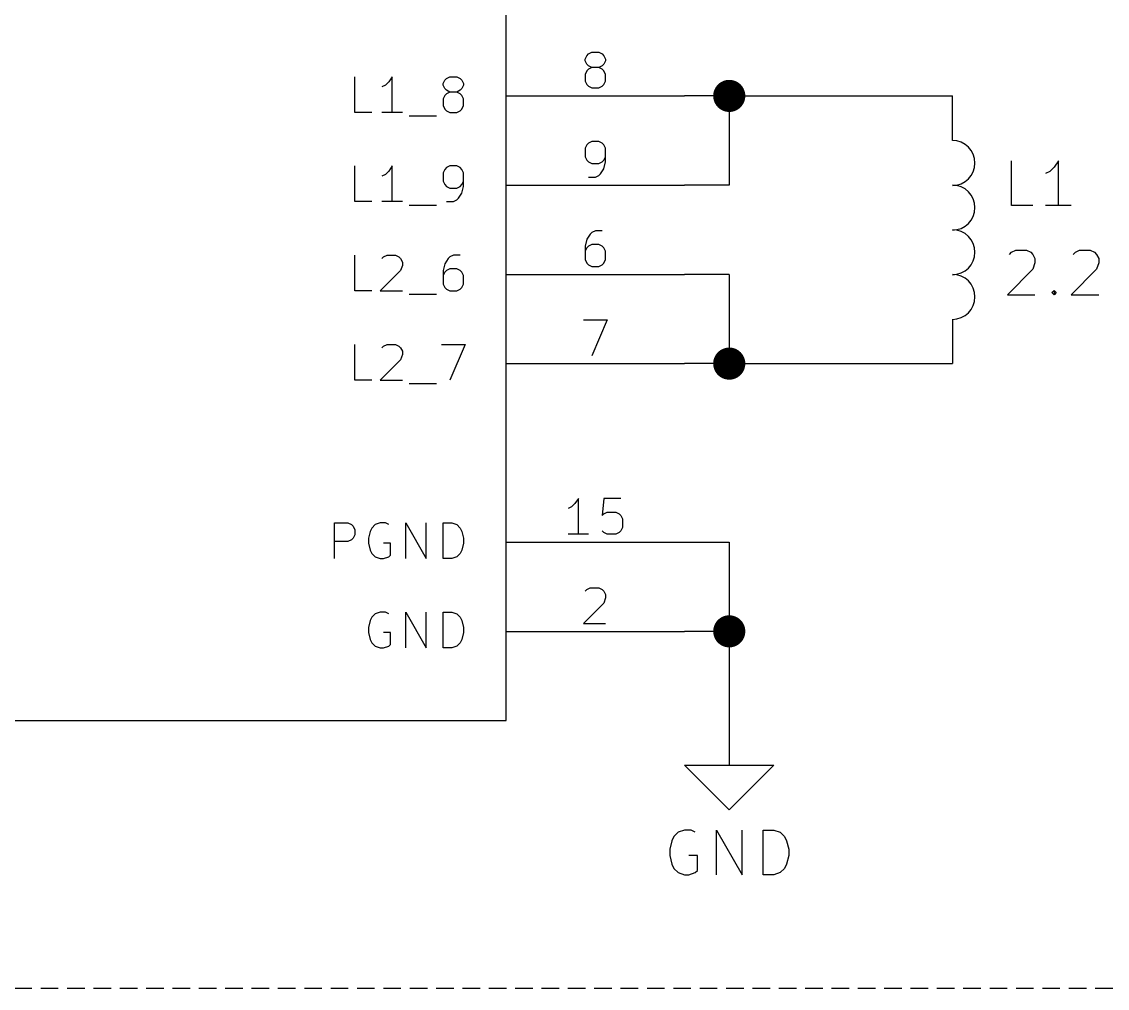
# Model space of a CAD drawing. Header units: millimetres. Extents: x 10 to 287, y -200 to -10.
# Drawn here: x 114.49 to 145.38, y -125.73 to -98.22 of the extents above; entities that cross this region are included whole.
import ezdxf

# ---------------------------------------------------------------- set-up
doc = ezdxf.new("R2010")
doc.units = ezdxf.units.MM
doc.linetypes.add('DASHED', pattern=[0.75, 0.5, -0.25])
for name, color, linetype in [('CYAN', 134, 'CONTINUOUS'), ('GREEN', 94, 'CONTINUOUS'), ('LIGHTBLUE', 172, 'CONTINUOUS'), ('RED', 14, 'CONTINUOUS'), ('WHITE', 250, 'CONTINUOUS')]:
    doc.layers.add(name, color=color, linetype=linetype)

msp = doc.modelspace()

# ---------------------------------------------------------------- linework, layer by layer
at = {"layer": 'CYAN', "linetype": 'CONTINUOUS'}
for p, q in [((123.9641, -100.8), (123.9641, -99.784)), ((123.9641, -100.8), (123.9641, -99.784)), ((124.8349, -100.0259), (124.7382, -100.0743)), ((124.8349, -100.0259), (124.7382, -100.0743)), ((124.9317, -99.9292), (124.8349, -100.0259)), ((124.9317, -99.9292), (124.8349, -100.0259)), ((125.0285, -99.784), (124.9317, -99.9292)), ((125.0285, -99.784), (124.9317, -99.9292)), ((125.0285, -100.8), (125.0285, -99.784)), ((125.0285, -100.8), (125.0285, -99.784)), ((126.4799, -99.9776), (126.5283, -99.8808)), ((126.4799, -99.9776), (126.5283, -99.8808)), ((126.4799, -100.0259), (126.4799, -99.9776)), ((126.4799, -100.0259), (126.4799, -99.9776)), ((126.5283, -100.1227), (126.4799, -100.0259)), ((126.5283, -100.1227), (126.4799, -100.0259)), ((126.5283, -99.8808), (126.5766, -99.8324)), ((126.5283, -99.8808), (126.5766, -99.8324)), ((126.5766, -99.8324), (126.6734, -99.784)), ((126.5766, -99.8324), (126.6734, -99.784)), ((126.6734, -99.784), (126.8669, -99.784)), ((126.6734, -99.784), (126.8669, -99.784)), ((126.8669, -99.784), (126.9637, -99.8324)), ((126.8669, -99.784), (126.9637, -99.8324)), ((126.9637, -99.8324), (127.0121, -99.8808)), ((126.9637, -99.8324), (127.0121, -99.8808)), ((127.0121, -99.8808), (127.0604, -99.9776)), ((127.0121, -99.8808), (127.0604, -99.9776)), ((127.0604, -100.0259), (127.0121, -100.1227)), ((127.0604, -100.0259), (127.0121, -100.1227)), ((127.0604, -99.9776), (127.0604, -100.0259)), ((127.0604, -99.9776), (127.0604, -100.0259)), ((126.5283, -100.3162), (126.4799, -100.413)), ((126.5283, -100.3162), (126.4799, -100.413)), ((126.5766, -100.1711), (126.5283, -100.1227)), ((126.5766, -100.1711), (126.5283, -100.1227)), ((126.5766, -100.2678), (126.5283, -100.3162)), ((126.5766, -100.2678), (126.5283, -100.3162)), ((126.6734, -100.2195), (126.5766, -100.1711)), ((126.6734, -100.2195), (126.5766, -100.1711)), ((126.6734, -100.2195), (126.5766, -100.2678)), ((126.6734, -100.2195), (126.5766, -100.2678)), ((126.8669, -100.2195), (126.6734, -100.2195)), ((126.8669, -100.2195), (126.6734, -100.2195)), ((126.9637, -100.1711), (126.8669, -100.2195)), ((126.9637, -100.1711), (126.8669, -100.2195)), ((126.9637, -100.2678), (126.8669, -100.2195)), ((126.9637, -100.2678), (126.8669, -100.2195)), ((127.0121, -100.1227), (126.9637, -100.1711)), ((127.0121, -100.1227), (126.9637, -100.1711)), ((127.0121, -100.3162), (126.9637, -100.2678)), ((127.0121, -100.3162), (126.9637, -100.2678)), ((127.0604, -100.413), (127.0121, -100.3162)), ((127.0604, -100.413), (127.0121, -100.3162)), ((126.4799, -100.413), (126.4799, -100.6065)), ((126.4799, -100.413), (126.4799, -100.6065)), ((126.4799, -100.6065), (126.5283, -100.7033)), ((126.4799, -100.6065), (126.5283, -100.7033)), ((127.0121, -100.7033), (127.0604, -100.6065)), ((127.0121, -100.7033), (127.0604, -100.6065)), ((127.0604, -100.6065), (127.0604, -100.413)), ((127.0604, -100.6065), (127.0604, -100.413)), ((124.4479, -100.8), (123.9641, -100.8)), ((124.4479, -100.8), (123.9641, -100.8)), ((125.3187, -100.8), (124.7382, -100.8)), ((125.3187, -100.8), (124.7382, -100.8)), ((125.5123, -100.8968), (126.2863, -100.8968)), ((125.5123, -100.8968), (126.2863, -100.8968)), ((126.5283, -100.7033), (126.5766, -100.7517)), ((126.5283, -100.7033), (126.5766, -100.7517)), ((126.5766, -100.7517), (126.6734, -100.8)), ((126.5766, -100.7517), (126.6734, -100.8)), ((126.6734, -100.8), (126.8669, -100.8)), ((126.6734, -100.8), (126.8669, -100.8)), ((126.8669, -100.8), (126.9637, -100.7517)), ((126.8669, -100.8), (126.9637, -100.7517)), ((126.9637, -100.7517), (127.0121, -100.7033)), ((126.9637, -100.7517), (127.0121, -100.7033)), ((142.6535, -103.4492), (142.6535, -102.1792)), ((143.984, -102.1792), (143.8631, -102.3607)), ((143.984, -103.4492), (143.984, -102.1792)), ((123.9641, -103.34), (123.9641, -102.324)), ((123.9641, -103.34), (123.9641, -102.324)), ((124.9317, -102.4692), (124.8349, -102.5659)), ((124.9317, -102.4692), (124.8349, -102.5659)), ((125.0285, -102.324), (124.9317, -102.4692)), ((125.0285, -102.324), (124.9317, -102.4692)), ((125.0285, -103.34), (125.0285, -102.324)), ((125.0285, -103.34), (125.0285, -102.324)), ((126.5283, -102.4208), (126.4799, -102.5176)), ((126.5283, -102.4208), (126.4799, -102.5176)), ((126.4799, -102.5176), (126.4799, -102.7595)), ((126.4799, -102.5176), (126.4799, -102.7595)), ((126.5766, -102.3724), (126.5283, -102.4208)), ((126.5766, -102.3724), (126.5283, -102.4208)), ((126.6734, -102.324), (126.5766, -102.3724)), ((126.6734, -102.324), (126.5766, -102.3724)), ((126.8669, -102.324), (126.6734, -102.324)), ((126.8669, -102.324), (126.6734, -102.324)), ((126.9637, -102.3724), (126.8669, -102.324)), ((126.9637, -102.3724), (126.8669, -102.324)), ((127.0121, -102.4208), (126.9637, -102.3724)), ((127.0121, -102.4208), (126.9637, -102.3724)), ((127.0604, -102.5176), (127.0121, -102.4208)), ((127.0604, -102.5176), (127.0121, -102.4208)), ((127.0604, -102.9046), (127.0604, -102.5176)), ((127.0604, -102.9046), (127.0604, -102.5176)), ((143.7421, -102.4816), (143.6212, -102.5421)), ((143.8631, -102.3607), (143.7421, -102.4816)), ((124.8349, -102.5659), (124.7382, -102.6143)), ((124.8349, -102.5659), (124.7382, -102.6143)), ((126.4799, -102.7595), (126.5283, -102.8562)), ((126.4799, -102.7595), (126.5283, -102.8562)), ((126.5283, -102.8562), (126.5766, -102.9046)), ((126.5283, -102.8562), (126.5766, -102.9046)), ((126.9637, -102.9046), (127.0121, -102.8562)), ((126.9637, -102.9046), (127.0121, -102.8562)), ((127.0121, -102.8562), (127.0604, -102.7595)), ((127.0121, -102.8562), (127.0604, -102.7595)), ((126.5766, -102.9046), (126.6734, -102.953)), ((126.5766, -102.9046), (126.6734, -102.953)), ((126.6734, -102.953), (126.8669, -102.953)), ((126.6734, -102.953), (126.8669, -102.953)), ((126.8669, -102.953), (126.9637, -102.9046)), ((126.8669, -102.953), (126.9637, -102.9046)), ((126.9153, -103.2433), (127.0121, -103.0981)), ((126.9153, -103.2433), (127.0121, -103.0981)), ((127.0121, -103.0981), (127.0604, -102.9046)), ((127.0121, -103.0981), (127.0604, -102.9046)), ((124.4479, -103.34), (123.9641, -103.34)), ((124.4479, -103.34), (123.9641, -103.34)), ((125.3187, -103.34), (124.7382, -103.34)), ((125.3187, -103.34), (124.7382, -103.34)), ((125.5123, -103.4368), (126.2863, -103.4368)), ((125.5123, -103.4368), (126.2863, -103.4368)), ((126.5766, -103.34), (126.7702, -103.34)), ((126.5766, -103.34), (126.7702, -103.34)), ((126.7702, -103.34), (126.8669, -103.2917)), ((126.7702, -103.34), (126.8669, -103.2917)), ((126.8669, -103.2917), (126.9153, -103.2433)), ((126.8669, -103.2917), (126.9153, -103.2433)), ((143.2583, -103.4492), (142.6535, -103.4492)), ((144.3469, -103.4492), (143.6212, -103.4492)), ((123.9641, -105.88), (123.9641, -104.864)), ((123.9641, -105.88), (123.9641, -104.864)), ((124.7382, -104.9608), (124.7866, -104.9124)), ((124.7382, -104.9608), (124.7866, -104.9124)), ((124.7866, -104.9124), (124.8833, -104.864)), ((124.7866, -104.9124), (124.8833, -104.864)), ((124.8833, -104.864), (125.1252, -104.864)), ((124.8833, -104.864), (125.1252, -104.864)), ((125.1252, -104.864), (125.222, -104.9124)), ((125.1252, -104.864), (125.222, -104.9124)), ((125.222, -104.9124), (125.2704, -104.9608)), ((125.222, -104.9124), (125.2704, -104.9608)), ((125.2704, -104.9608), (125.3187, -105.0576)), ((125.2704, -104.9608), (125.3187, -105.0576)), ((126.625, -104.9608), (126.5283, -105.1059)), ((126.625, -104.9608), (126.5283, -105.1059)), ((126.6734, -104.9124), (126.625, -104.9608)), ((126.6734, -104.9124), (126.625, -104.9608)), ((126.7702, -104.864), (126.6734, -104.9124)), ((126.7702, -104.864), (126.6734, -104.9124)), ((126.9637, -104.864), (126.7702, -104.864)), ((126.9637, -104.864), (126.7702, -104.864)), ((142.5931, -104.8402), (142.6535, -104.7797)), ((142.6535, -104.7797), (142.7745, -104.7192)), ((142.7745, -104.7192), (143.0769, -104.7192)), ((143.0769, -104.7192), (143.1978, -104.7797)), ((143.1978, -104.7797), (143.2583, -104.8402)), ((143.2583, -104.8402), (143.3188, -104.9611)), ((143.3188, -104.9611), (143.3188, -105.0821)), ((144.4074, -104.8402), (144.4678, -104.7797)), ((144.4678, -104.7797), (144.5888, -104.7192)), ((144.5888, -104.7192), (144.8912, -104.7192)), ((144.8912, -104.7192), (145.0121, -104.7797)), ((145.0121, -104.7797), (145.0726, -104.8402)), ((145.0726, -104.8402), (145.1331, -104.9611)), ((145.1331, -104.9611), (145.1331, -105.0821)), ((125.2704, -105.2995), (124.6898, -105.88)), ((125.2704, -105.2995), (124.6898, -105.88)), ((125.3187, -105.1543), (125.2704, -105.2995)), ((125.3187, -105.1543), (125.2704, -105.2995)), ((125.3187, -105.0576), (125.3187, -105.1543)), ((125.3187, -105.0576), (125.3187, -105.1543)), ((126.5283, -105.1059), (126.4799, -105.2995)), ((126.5283, -105.1059), (126.4799, -105.2995)), ((126.4799, -105.2995), (126.4799, -105.6865)), ((126.4799, -105.2995), (126.4799, -105.6865)), ((126.5766, -105.2995), (126.5283, -105.3478)), ((126.5766, -105.2995), (126.5283, -105.3478)), ((126.6734, -105.2511), (126.5766, -105.2995)), ((126.6734, -105.2511), (126.5766, -105.2995)), ((126.8669, -105.2511), (126.6734, -105.2511)), ((126.8669, -105.2511), (126.6734, -105.2511)), ((126.9637, -105.2995), (126.8669, -105.2511)), ((126.9637, -105.2995), (126.8669, -105.2511)), ((127.0121, -105.3478), (126.9637, -105.2995)), ((127.0121, -105.3478), (126.9637, -105.2995)), ((143.2583, -105.2635), (142.5326, -105.9892)), ((143.3188, -105.0821), (143.2583, -105.2635)), ((145.0726, -105.2635), (144.3469, -105.9892)), ((145.1331, -105.0821), (145.0726, -105.2635)), ((126.5283, -105.3478), (126.4799, -105.4446)), ((126.5283, -105.3478), (126.4799, -105.4446)), ((127.0604, -105.4446), (127.0121, -105.3478)), ((127.0604, -105.4446), (127.0121, -105.3478)), ((127.0604, -105.6865), (127.0604, -105.4446)), ((127.0604, -105.6865), (127.0604, -105.4446)), ((124.4479, -105.88), (123.9641, -105.88)), ((124.4479, -105.88), (123.9641, -105.88)), ((124.6898, -105.88), (125.3187, -105.88)), ((124.6898, -105.88), (125.3187, -105.88)), ((126.4799, -105.6865), (126.5283, -105.7833)), ((126.4799, -105.6865), (126.5283, -105.7833)), ((126.5283, -105.7833), (126.5766, -105.8317)), ((126.5283, -105.7833), (126.5766, -105.8317)), ((126.5766, -105.8317), (126.6734, -105.88)), ((126.5766, -105.8317), (126.6734, -105.88)), ((126.6734, -105.88), (126.8669, -105.88)), ((126.6734, -105.88), (126.8669, -105.88)), ((126.8669, -105.88), (126.9637, -105.8317)), ((126.8669, -105.88), (126.9637, -105.8317)), ((126.9637, -105.8317), (127.0121, -105.7833)), ((126.9637, -105.8317), (127.0121, -105.7833)), ((127.0121, -105.7833), (127.0604, -105.6865)), ((127.0121, -105.7833), (127.0604, -105.6865)), ((143.8026, -105.9288), (143.863, -105.8683)), ((143.863, -105.9892), (143.8026, -105.9288)), ((143.863, -105.8683), (143.9235, -105.9288)), ((143.863, -105.8683), (143.863, -105.9892)), ((143.9235, -105.9288), (143.863, -105.9892)), ((125.5123, -105.9768), (126.2863, -105.9768)), ((125.5123, -105.9768), (126.2863, -105.9768)), ((142.5326, -105.9892), (143.3188, -105.9892)), ((144.3469, -105.9892), (145.1331, -105.9892)), ((123.9641, -108.42), (123.9641, -107.404)), ((123.9641, -108.42), (123.9641, -107.404)), ((124.7382, -107.5008), (124.7866, -107.4524)), ((124.7382, -107.5008), (124.7866, -107.4524)), ((124.7866, -107.4524), (124.8833, -107.404)), ((124.7866, -107.4524), (124.8833, -107.404)), ((124.8833, -107.404), (125.1252, -107.404)), ((124.8833, -107.404), (125.1252, -107.404)), ((125.1252, -107.404), (125.222, -107.4524)), ((125.1252, -107.404), (125.222, -107.4524)), ((125.222, -107.4524), (125.2704, -107.5008)), ((125.222, -107.4524), (125.2704, -107.5008)), ((126.4315, -107.404), (127.1088, -107.404)), ((126.4315, -107.404), (127.1088, -107.404)), ((127.1088, -107.404), (126.6734, -108.42)), ((127.1088, -107.404), (126.6734, -108.42)), ((125.2704, -107.5008), (125.3187, -107.5976)), ((125.2704, -107.5008), (125.3187, -107.5976)), ((125.3187, -107.6943), (125.2704, -107.8395)), ((125.3187, -107.6943), (125.2704, -107.8395)), ((125.3187, -107.5976), (125.3187, -107.6943)), ((125.3187, -107.5976), (125.3187, -107.6943)), ((125.2704, -107.8395), (124.6898, -108.42)), ((125.2704, -107.8395), (124.6898, -108.42)), ((124.4479, -108.42), (123.9641, -108.42)), ((124.4479, -108.42), (123.9641, -108.42)), ((124.6898, -108.42), (125.3187, -108.42)), ((124.6898, -108.42), (125.3187, -108.42)), ((125.5123, -108.5168), (126.2863, -108.5168)), ((125.5123, -108.5168), (126.2863, -108.5168)), ((123.3835, -113.5), (123.3835, -112.484)), ((123.3835, -112.484), (123.7705, -112.484)), ((123.3835, -113.5), (123.3835, -112.484)), ((123.3835, -112.484), (123.7705, -112.484)), ((123.7705, -112.484), (123.8673, -112.5324)), ((123.7705, -112.484), (123.8673, -112.5324)), ((123.8673, -112.5324), (123.9156, -112.5808)), ((123.8673, -112.5324), (123.9156, -112.5808)), ((123.9156, -112.5808), (123.964, -112.6776)), ((123.9156, -112.5808), (123.964, -112.6776)), ((123.964, -112.6776), (123.964, -112.8227)), ((123.964, -112.6776), (123.964, -112.8227)), ((124.3995, -112.7259), (124.3511, -112.9195)), ((124.3995, -112.7259), (124.3511, -112.9195)), ((124.4478, -112.6292), (124.3995, -112.7259)), ((124.4478, -112.6292), (124.3995, -112.7259)), ((124.5446, -112.5324), (124.4478, -112.6292)), ((124.5446, -112.5324), (124.4478, -112.6292)), ((124.6897, -112.484), (124.5446, -112.5324)), ((124.6897, -112.484), (124.5446, -112.5324)), ((124.8349, -112.484), (124.6897, -112.484)), ((124.8349, -112.484), (124.6897, -112.484)), ((124.9316, -112.5324), (124.8349, -112.484)), ((124.9316, -112.5324), (124.8349, -112.484)), ((125.4155, -113.5), (125.4155, -112.484)), ((125.4155, -112.484), (125.996, -113.5)), ((125.4155, -113.5), (125.4155, -112.484)), ((125.4155, -112.484), (125.996, -113.5)), ((125.996, -113.5), (125.996, -112.484)), ((125.996, -113.5), (125.996, -112.484)), ((126.4799, -113.5), (126.4799, -112.484)), ((126.4799, -112.484), (126.7218, -112.484)), ((126.4799, -113.5), (126.4799, -112.484)), ((126.4799, -112.484), (126.7218, -112.484)), ((126.7218, -112.484), (126.8669, -112.5324)), ((126.7218, -112.484), (126.8669, -112.5324)), ((126.8669, -112.5324), (126.9637, -112.6292)), ((126.8669, -112.5324), (126.9637, -112.6292)), ((126.9637, -112.6292), (127.012, -112.7259)), ((126.9637, -112.6292), (127.012, -112.7259)), ((127.012, -112.7259), (127.0604, -112.9195)), ((127.012, -112.7259), (127.0604, -112.9195)), ((123.7705, -113.0162), (123.3835, -113.0162)), ((123.7705, -113.0162), (123.3835, -113.0162)), ((123.8673, -112.9678), (123.7705, -113.0162)), ((123.8673, -112.9678), (123.7705, -113.0162)), ((123.9156, -112.9195), (123.8673, -112.9678)), ((123.9156, -112.9195), (123.8673, -112.9678)), ((123.964, -112.8227), (123.9156, -112.9195)), ((123.964, -112.8227), (123.9156, -112.9195)), ((124.3511, -112.9195), (124.3511, -113.0646)), ((124.3511, -112.9195), (124.3511, -113.0646)), ((127.0604, -112.9195), (127.0604, -113.0646)), ((127.0604, -112.9195), (127.0604, -113.0646)), ((124.3511, -113.0646), (124.3995, -113.2581)), ((124.3511, -113.0646), (124.3995, -113.2581)), ((124.3995, -113.2581), (124.4478, -113.3549)), ((124.3995, -113.2581), (124.4478, -113.3549)), ((124.4478, -113.3549), (124.5446, -113.4517)), ((124.4478, -113.3549), (124.5446, -113.4517)), ((124.98, -113.0646), (124.7865, -113.0646)), ((124.98, -113.0646), (124.7865, -113.0646)), ((124.98, -113.4033), (124.98, -113.0646)), ((124.98, -113.4033), (124.98, -113.0646)), ((126.9637, -113.3549), (126.8669, -113.4517)), ((126.9637, -113.3549), (126.8669, -113.4517)), ((127.012, -113.2581), (126.9637, -113.3549)), ((127.012, -113.2581), (126.9637, -113.3549)), ((127.0604, -113.0646), (127.012, -113.2581)), ((127.0604, -113.0646), (127.012, -113.2581)), ((124.5446, -113.4517), (124.6897, -113.5)), ((124.5446, -113.4517), (124.6897, -113.5)), ((124.6897, -113.5), (124.7865, -113.5)), ((124.6897, -113.5), (124.7865, -113.5)), ((124.7865, -113.5), (124.9316, -113.4517)), ((124.7865, -113.5), (124.9316, -113.4517)), ((124.9316, -113.4517), (124.98, -113.4033)), ((124.9316, -113.4517), (124.98, -113.4033)), ((126.7218, -113.5), (126.4799, -113.5)), ((126.7218, -113.5), (126.4799, -113.5)), ((126.8669, -113.4517), (126.7218, -113.5)), ((126.8669, -113.4517), (126.7218, -113.5)), ((124.4478, -115.1692), (124.3995, -115.2659)), ((124.4478, -115.1692), (124.3995, -115.2659)), ((124.5446, -115.0724), (124.4478, -115.1692)), ((124.5446, -115.0724), (124.4478, -115.1692)), ((124.6897, -115.024), (124.5446, -115.0724)), ((124.6897, -115.024), (124.5446, -115.0724)), ((124.8349, -115.024), (124.6897, -115.024)), ((124.8349, -115.024), (124.6897, -115.024)), ((124.9316, -115.0724), (124.8349, -115.024)), ((124.9316, -115.0724), (124.8349, -115.024)), ((125.4155, -116.04), (125.4155, -115.024)), ((125.4155, -115.024), (125.996, -116.04)), ((125.4155, -116.04), (125.4155, -115.024)), ((125.4155, -115.024), (125.996, -116.04)), ((125.996, -116.04), (125.996, -115.024)), ((125.996, -116.04), (125.996, -115.024)), ((126.4799, -116.04), (126.4799, -115.024)), ((126.4799, -115.024), (126.7218, -115.024)), ((126.4799, -116.04), (126.4799, -115.024)), ((126.4799, -115.024), (126.7218, -115.024)), ((126.7218, -115.024), (126.8669, -115.0724)), ((126.7218, -115.024), (126.8669, -115.0724)), ((126.8669, -115.0724), (126.9637, -115.1692)), ((126.8669, -115.0724), (126.9637, -115.1692)), ((126.9637, -115.1692), (127.012, -115.2659)), ((126.9637, -115.1692), (127.012, -115.2659)), ((124.3995, -115.2659), (124.3511, -115.4595)), ((124.3995, -115.2659), (124.3511, -115.4595)), ((124.3511, -115.4595), (124.3511, -115.6046)), ((124.3511, -115.4595), (124.3511, -115.6046)), ((127.012, -115.2659), (127.0604, -115.4595)), ((127.012, -115.2659), (127.0604, -115.4595)), ((127.0604, -115.4595), (127.0604, -115.6046)), ((127.0604, -115.4595), (127.0604, -115.6046)), ((124.3511, -115.6046), (124.3995, -115.7981)), ((124.3511, -115.6046), (124.3995, -115.7981)), ((124.3995, -115.7981), (124.4478, -115.8949)), ((124.3995, -115.7981), (124.4478, -115.8949)), ((124.98, -115.6046), (124.7865, -115.6046)), ((124.98, -115.6046), (124.7865, -115.6046)), ((124.98, -115.9433), (124.98, -115.6046)), ((124.98, -115.9433), (124.98, -115.6046)), ((127.012, -115.7981), (126.9637, -115.8949)), ((127.012, -115.7981), (126.9637, -115.8949)), ((127.0604, -115.6046), (127.012, -115.7981)), ((127.0604, -115.6046), (127.012, -115.7981)), ((124.4478, -115.8949), (124.5446, -115.9917)), ((124.4478, -115.8949), (124.5446, -115.9917)), ((124.5446, -115.9917), (124.6897, -116.04)), ((124.5446, -115.9917), (124.6897, -116.04)), ((124.6897, -116.04), (124.7865, -116.04)), ((124.6897, -116.04), (124.7865, -116.04)), ((124.7865, -116.04), (124.9316, -115.9917)), ((124.7865, -116.04), (124.9316, -115.9917)), ((124.9316, -115.9917), (124.98, -115.9433)), ((124.9316, -115.9917), (124.98, -115.9433)), ((126.7218, -116.04), (126.4799, -116.04)), ((126.7218, -116.04), (126.4799, -116.04)), ((126.8669, -115.9917), (126.7218, -116.04)), ((126.8669, -115.9917), (126.7218, -116.04)), ((126.9637, -115.8949), (126.8669, -115.9917)), ((126.9637, -115.8949), (126.8669, -115.9917)), ((133.1686, -121.2897), (133.0476, -121.4107)), ((133.1686, -121.2897), (133.0476, -121.4107)), ((133.35, -121.2292), (133.1686, -121.2897)), ((133.35, -121.2292), (133.1686, -121.2897)), ((133.5314, -121.2292), (133.35, -121.2292)), ((133.5314, -121.2292), (133.35, -121.2292)), ((133.6524, -121.2897), (133.5314, -121.2292)), ((133.6524, -121.2897), (133.5314, -121.2292)), ((134.2571, -122.4992), (134.2571, -121.2292)), ((134.2571, -121.2292), (134.9828, -122.4992)), ((134.2571, -122.4992), (134.2571, -121.2292)), ((134.2571, -121.2292), (134.9828, -122.4992)), ((134.9828, -122.4992), (134.9828, -121.2292)), ((134.9828, -122.4992), (134.9828, -121.2292)), ((135.5876, -122.4992), (135.5876, -121.2292)), ((135.5876, -121.2292), (135.89, -121.2292)), ((135.5876, -122.4992), (135.5876, -121.2292)), ((135.5876, -121.2292), (135.89, -121.2292)), ((135.89, -121.2292), (136.0714, -121.2897)), ((135.89, -121.2292), (136.0714, -121.2897)), ((136.0714, -121.2897), (136.1924, -121.4107)), ((136.0714, -121.2897), (136.1924, -121.4107)), ((132.9871, -121.5316), (132.9267, -121.7735)), ((132.9871, -121.5316), (132.9267, -121.7735)), ((133.0476, -121.4107), (132.9871, -121.5316)), ((133.0476, -121.4107), (132.9871, -121.5316)), ((136.1924, -121.4107), (136.2529, -121.5316)), ((136.1924, -121.4107), (136.2529, -121.5316)), ((136.2529, -121.5316), (136.3133, -121.7735)), ((136.2529, -121.5316), (136.3133, -121.7735)), ((132.9267, -121.7735), (132.9267, -121.9549)), ((132.9267, -121.7735), (132.9267, -121.9549)), ((132.9267, -121.9549), (132.9871, -122.1968)), ((132.9267, -121.9549), (132.9871, -122.1968)), ((133.7128, -121.9549), (133.4709, -121.9549)), ((133.7128, -121.9549), (133.4709, -121.9549)), ((133.7128, -122.3783), (133.7128, -121.9549)), ((133.7128, -122.3783), (133.7128, -121.9549)), ((136.3133, -121.9549), (136.2529, -122.1968)), ((136.3133, -121.9549), (136.2529, -122.1968)), ((136.3133, -121.7735), (136.3133, -121.9549)), ((136.3133, -121.7735), (136.3133, -121.9549)), ((132.9871, -122.1968), (133.0476, -122.3178)), ((132.9871, -122.1968), (133.0476, -122.3178)), ((136.2529, -122.1968), (136.1924, -122.3178)), ((136.2529, -122.1968), (136.1924, -122.3178)), ((133.0476, -122.3178), (133.1686, -122.4388)), ((133.0476, -122.3178), (133.1686, -122.4388)), ((133.1686, -122.4388), (133.35, -122.4992)), ((133.1686, -122.4388), (133.35, -122.4992)), ((133.35, -122.4992), (133.4709, -122.4992)), ((133.35, -122.4992), (133.4709, -122.4992)), ((133.4709, -122.4992), (133.6524, -122.4388)), ((133.4709, -122.4992), (133.6524, -122.4388)), ((133.6524, -122.4388), (133.7128, -122.3783)), ((133.6524, -122.4388), (133.7128, -122.3783)), ((135.89, -122.4992), (135.5876, -122.4992)), ((135.89, -122.4992), (135.5876, -122.4992)), ((136.0714, -122.4388), (135.89, -122.4992)), ((136.0714, -122.4388), (135.89, -122.4992)), ((136.1924, -122.3178), (136.0714, -122.4388)), ((136.1924, -122.3178), (136.0714, -122.4388))]:
    msp.add_line(p, q, dxfattribs=at)
at = {"layer": 'GREEN', "linetype": 'CONTINUOUS'}
for p, q in [((134.62, -100.33), (133.35, -100.33)), ((134.62, -100.33), (134.62, -102.87)), ((134.62, -100.33), (140.97, -100.33)), ((134.62, -102.87), (133.35, -102.87)), ((134.62, -105.41), (133.35, -105.41)), ((134.62, -105.41), (134.62, -107.95)), ((134.62, -107.95), (133.35, -107.95)), ((134.62, -107.95), (140.97, -107.95)), ((133.35, -113.03), (134.62, -113.03)), ((134.62, -113.03), (134.62, -115.57)), ((134.62, -115.57), (133.35, -115.57)), ((134.62, -115.57), (134.62, -118.11))]:
    msp.add_line(p, q, dxfattribs=at)
at = {"layer": 'GREEN', "const_width": 0.4572}
for points in [[(134.3914, -100.33, 1), (134.8486, -100.33, 1)], [(134.3914, -107.95, 1), (134.8486, -107.95, 1)], [(134.3914, -115.57, 1), (134.8486, -115.57, 1)]]:
    msp.add_lwpolyline(points, format="xyb", close=True, dxfattribs=at)
at = {"layer": 'LIGHTBLUE', "linetype": 'DASHED'}
msp.add_line((81.28, -125.73), (148.59, -125.73), dxfattribs=at)
at = {"layer": 'RED', "linetype": 'CONTINUOUS'}
for p, q in [((128.27, -118.11), (128.27, -80.01)), ((130.5681, -99.1848), (130.6164, -99.1364)), ((130.5681, -99.1848), (130.6164, -99.1364)), ((130.6164, -99.1364), (130.7132, -99.088)), ((130.6164, -99.1364), (130.7132, -99.088)), ((130.7132, -99.088), (130.9067, -99.088)), ((130.7132, -99.088), (130.9067, -99.088)), ((130.9067, -99.088), (131.0035, -99.1364)), ((130.9067, -99.088), (131.0035, -99.1364)), ((131.0035, -99.1364), (131.0519, -99.1848)), ((131.0035, -99.1364), (131.0519, -99.1848)), ((130.5197, -99.2816), (130.5681, -99.1848)), ((130.5197, -99.2816), (130.5681, -99.1848)), ((130.5197, -99.3299), (130.5197, -99.2816)), ((130.5197, -99.3299), (130.5197, -99.2816)), ((130.5681, -99.4267), (130.5197, -99.3299)), ((130.5681, -99.4267), (130.5197, -99.3299)), ((130.6164, -99.4751), (130.5681, -99.4267)), ((130.6164, -99.4751), (130.5681, -99.4267)), ((131.0519, -99.4267), (131.0035, -99.4751)), ((131.0519, -99.4267), (131.0035, -99.4751)), ((131.0519, -99.1848), (131.1002, -99.2816)), ((131.0519, -99.1848), (131.1002, -99.2816)), ((131.1002, -99.3299), (131.0519, -99.4267)), ((131.1002, -99.3299), (131.0519, -99.4267)), ((131.1002, -99.2816), (131.1002, -99.3299)), ((131.1002, -99.2816), (131.1002, -99.3299)), ((130.5681, -99.6202), (130.5197, -99.717)), ((130.5681, -99.6202), (130.5197, -99.717)), ((130.5197, -99.717), (130.5197, -99.9105)), ((130.5197, -99.717), (130.5197, -99.9105)), ((130.6164, -99.5718), (130.5681, -99.6202)), ((130.6164, -99.5718), (130.5681, -99.6202)), ((130.7132, -99.5235), (130.6164, -99.4751)), ((130.7132, -99.5235), (130.6164, -99.4751)), ((130.7132, -99.5235), (130.6164, -99.5718)), ((130.7132, -99.5235), (130.6164, -99.5718)), ((130.9067, -99.5235), (130.7132, -99.5235)), ((130.9067, -99.5235), (130.7132, -99.5235)), ((131.0035, -99.4751), (130.9067, -99.5235)), ((131.0035, -99.4751), (130.9067, -99.5235)), ((131.0035, -99.5718), (130.9067, -99.5235)), ((131.0035, -99.5718), (130.9067, -99.5235)), ((131.0519, -99.6202), (131.0035, -99.5718)), ((131.0519, -99.6202), (131.0035, -99.5718)), ((131.1002, -99.717), (131.0519, -99.6202)), ((131.1002, -99.717), (131.0519, -99.6202)), ((131.1002, -99.9105), (131.1002, -99.717)), ((131.1002, -99.9105), (131.1002, -99.717)), ((130.5197, -99.9105), (130.5681, -100.0073)), ((130.5197, -99.9105), (130.5681, -100.0073)), ((130.5681, -100.0073), (130.6164, -100.0557)), ((130.5681, -100.0073), (130.6164, -100.0557)), ((130.6164, -100.0557), (130.7132, -100.104)), ((130.6164, -100.0557), (130.7132, -100.104)), ((130.9067, -100.104), (131.0035, -100.0557)), ((130.9067, -100.104), (131.0035, -100.0557)), ((131.0035, -100.0557), (131.0519, -100.0073)), ((131.0035, -100.0557), (131.0519, -100.0073)), ((131.0519, -100.0073), (131.1002, -99.9105)), ((131.0519, -100.0073), (131.1002, -99.9105)), ((128.27, -100.33), (133.35, -100.33)), ((128.27, -100.33), (133.35, -100.33)), ((130.7132, -100.104), (130.9067, -100.104)), ((130.7132, -100.104), (130.9067, -100.104)), ((140.97, -101.6), (140.97, -100.33)), ((130.5681, -101.7248), (130.5197, -101.8216)), ((130.5681, -101.7248), (130.5197, -101.8216)), ((130.5197, -101.8216), (130.5197, -102.0635)), ((130.5197, -101.8216), (130.5197, -102.0635)), ((130.6164, -101.6764), (130.5681, -101.7248)), ((130.6164, -101.6764), (130.5681, -101.7248)), ((130.7132, -101.628), (130.6164, -101.6764)), ((130.7132, -101.628), (130.6164, -101.6764)), ((130.9067, -101.628), (130.7132, -101.628)), ((130.9067, -101.628), (130.7132, -101.628)), ((131.0035, -101.6764), (130.9067, -101.628)), ((131.0035, -101.6764), (130.9067, -101.628)), ((131.0519, -101.7248), (131.0035, -101.6764)), ((131.0519, -101.7248), (131.0035, -101.6764)), ((131.1002, -101.8216), (131.0519, -101.7248)), ((131.1002, -101.8216), (131.0519, -101.7248)), ((131.1002, -102.2086), (131.1002, -101.8216)), ((131.1002, -102.2086), (131.1002, -101.8216)), ((130.5197, -102.0635), (130.5681, -102.1602)), ((130.5197, -102.0635), (130.5681, -102.1602)), ((130.5681, -102.1602), (130.6164, -102.2086)), ((130.5681, -102.1602), (130.6164, -102.2086)), ((130.6164, -102.2086), (130.7132, -102.257)), ((130.6164, -102.2086), (130.7132, -102.257)), ((130.9067, -102.257), (131.0035, -102.2086)), ((130.9067, -102.257), (131.0035, -102.2086)), ((131.0035, -102.2086), (131.0519, -102.1602)), ((131.0035, -102.2086), (131.0519, -102.1602)), ((131.0519, -102.1602), (131.1002, -102.0635)), ((131.0519, -102.1602), (131.1002, -102.0635)), ((131.0519, -102.4021), (131.1002, -102.2086)), ((131.0519, -102.4021), (131.1002, -102.2086)), ((130.7132, -102.257), (130.9067, -102.257)), ((130.7132, -102.257), (130.9067, -102.257)), ((130.9067, -102.5957), (130.9551, -102.5473)), ((130.9067, -102.5957), (130.9551, -102.5473)), ((130.9551, -102.5473), (131.0519, -102.4021)), ((130.9551, -102.5473), (131.0519, -102.4021)), ((130.6164, -102.644), (130.81, -102.644)), ((130.6164, -102.644), (130.81, -102.644)), ((130.81, -102.644), (130.9067, -102.5957)), ((130.81, -102.644), (130.9067, -102.5957)), ((128.27, -102.87), (133.35, -102.87)), ((128.27, -102.87), (133.35, -102.87)), ((130.6648, -104.2648), (130.5681, -104.4099)), ((130.6648, -104.2648), (130.5681, -104.4099)), ((130.7132, -104.2164), (130.6648, -104.2648)), ((130.7132, -104.2164), (130.6648, -104.2648)), ((130.81, -104.168), (130.7132, -104.2164)), ((130.81, -104.168), (130.7132, -104.2164)), ((131.0035, -104.168), (130.81, -104.168)), ((131.0035, -104.168), (130.81, -104.168)), ((130.5681, -104.4099), (130.5197, -104.6035)), ((130.5681, -104.4099), (130.5197, -104.6035)), ((130.5197, -104.6035), (130.5197, -104.9905)), ((130.5197, -104.6035), (130.5197, -104.9905)), ((130.5681, -104.6518), (130.5197, -104.7486)), ((130.5681, -104.6518), (130.5197, -104.7486)), ((130.6164, -104.6035), (130.5681, -104.6518)), ((130.6164, -104.6035), (130.5681, -104.6518)), ((130.7132, -104.5551), (130.6164, -104.6035)), ((130.7132, -104.5551), (130.6164, -104.6035)), ((130.9067, -104.5551), (130.7132, -104.5551)), ((130.9067, -104.5551), (130.7132, -104.5551)), ((131.0035, -104.6035), (130.9067, -104.5551)), ((131.0035, -104.6035), (130.9067, -104.5551)), ((131.0519, -104.6518), (131.0035, -104.6035)), ((131.0519, -104.6518), (131.0035, -104.6035)), ((131.1002, -104.7486), (131.0519, -104.6518)), ((131.1002, -104.7486), (131.0519, -104.6518)), ((130.5197, -104.9905), (130.5681, -105.0873)), ((130.5197, -104.9905), (130.5681, -105.0873)), ((131.0519, -105.0873), (131.1002, -104.9905)), ((131.0519, -105.0873), (131.1002, -104.9905)), ((131.1002, -104.9905), (131.1002, -104.7486)), ((131.1002, -104.9905), (131.1002, -104.7486)), ((130.5681, -105.0873), (130.6164, -105.1357)), ((130.5681, -105.0873), (130.6164, -105.1357)), ((130.6164, -105.1357), (130.7132, -105.184)), ((130.6164, -105.1357), (130.7132, -105.184)), ((130.7132, -105.184), (130.9067, -105.184)), ((130.7132, -105.184), (130.9067, -105.184)), ((130.9067, -105.184), (131.0035, -105.1357)), ((130.9067, -105.184), (131.0035, -105.1357)), ((131.0035, -105.1357), (131.0519, -105.0873)), ((131.0035, -105.1357), (131.0519, -105.0873)), ((128.27, -105.41), (133.35, -105.41)), ((128.27, -105.41), (133.35, -105.41)), ((130.4713, -106.708), (131.1486, -106.708)), ((130.4713, -106.708), (131.1486, -106.708)), ((131.1486, -106.708), (130.7132, -107.724)), ((131.1486, -106.708), (130.7132, -107.724)), ((140.97, -106.68), (140.97, -107.95)), ((128.27, -107.95), (133.35, -107.95)), ((128.27, -107.95), (133.35, -107.95)), ((130.3262, -111.788), (130.2294, -111.9332)), ((130.3262, -111.788), (130.2294, -111.9332)), ((130.3262, -112.804), (130.3262, -111.788)), ((130.3262, -112.804), (130.3262, -111.788)), ((131.0519, -111.788), (131.0035, -112.2718)), ((131.0519, -111.788), (131.0035, -112.2718)), ((131.5357, -111.788), (131.0519, -111.788)), ((131.5357, -111.788), (131.0519, -111.788)), ((130.1326, -112.0299), (130.0359, -112.0783)), ((130.1326, -112.0299), (130.0359, -112.0783)), ((130.2294, -111.9332), (130.1326, -112.0299)), ((130.2294, -111.9332), (130.1326, -112.0299)), ((131.0035, -112.2718), (131.0519, -112.2235)), ((131.0035, -112.2718), (131.0519, -112.2235)), ((131.0519, -112.2235), (131.1486, -112.1751)), ((131.0519, -112.2235), (131.1486, -112.1751)), ((131.1486, -112.1751), (131.3905, -112.1751)), ((131.1486, -112.1751), (131.3905, -112.1751)), ((131.3905, -112.1751), (131.4873, -112.2235)), ((131.3905, -112.1751), (131.4873, -112.2235)), ((131.4873, -112.2235), (131.5357, -112.2718)), ((131.4873, -112.2235), (131.5357, -112.2718)), ((131.5357, -112.2718), (131.584, -112.3686)), ((131.5357, -112.2718), (131.584, -112.3686)), ((131.584, -112.3686), (131.584, -112.6105)), ((131.584, -112.3686), (131.584, -112.6105)), ((131.0519, -112.7557), (131.0035, -112.7073)), ((131.0519, -112.7557), (131.0035, -112.7073)), ((131.5357, -112.7073), (131.4873, -112.7557)), ((131.5357, -112.7073), (131.4873, -112.7557)), ((131.584, -112.6105), (131.5357, -112.7073)), ((131.584, -112.6105), (131.5357, -112.7073)), ((128.27, -113.03), (133.35, -113.03)), ((128.27, -113.03), (133.35, -113.03)), ((130.6164, -112.804), (130.0359, -112.804)), ((130.6164, -112.804), (130.0359, -112.804)), ((131.1486, -112.804), (131.0519, -112.7557)), ((131.1486, -112.804), (131.0519, -112.7557)), ((131.3905, -112.804), (131.1486, -112.804)), ((131.3905, -112.804), (131.1486, -112.804)), ((131.4873, -112.7557), (131.3905, -112.804)), ((131.4873, -112.7557), (131.3905, -112.804)), ((130.5197, -114.4248), (130.5681, -114.3764)), ((130.5197, -114.4248), (130.5681, -114.3764)), ((130.5681, -114.3764), (130.6648, -114.328)), ((130.5681, -114.3764), (130.6648, -114.328)), ((130.6648, -114.328), (130.9067, -114.328)), ((130.6648, -114.328), (130.9067, -114.328)), ((130.9067, -114.328), (131.0035, -114.3764)), ((130.9067, -114.328), (131.0035, -114.3764)), ((131.0035, -114.3764), (131.0519, -114.4248)), ((131.0035, -114.3764), (131.0519, -114.4248)), ((131.0519, -114.4248), (131.1002, -114.5216)), ((131.0519, -114.4248), (131.1002, -114.5216)), ((131.1002, -114.5216), (131.1002, -114.6183)), ((131.1002, -114.5216), (131.1002, -114.6183)), ((131.0519, -114.7635), (130.4713, -115.344)), ((131.0519, -114.7635), (130.4713, -115.344)), ((131.1002, -114.6183), (131.0519, -114.7635)), ((131.1002, -114.6183), (131.0519, -114.7635)), ((130.4713, -115.344), (131.1002, -115.344)), ((130.4713, -115.344), (131.1002, -115.344)), ((128.27, -115.57), (133.35, -115.57)), ((128.27, -115.57), (133.35, -115.57)), ((102.87, -118.11), (128.27, -118.11)), ((134.62, -118.11), (134.62, -119.38)), ((134.62, -120.65), (133.35, -119.38)), ((133.35, -119.38), (134.62, -119.38)), ((134.62, -119.38), (135.89, -119.38)), ((135.89, -119.38), (134.62, -120.65))]:
    msp.add_line(p, q, dxfattribs=at)
at = {"layer": 'RED'}
for centre in [(140.97, -102.24), (140.97, -103.51), (140.97, -104.78), (140.97, -106.05)]:
    msp.add_arc(centre, 0.64, -90, 90, dxfattribs=at)
at = {"layer": 'WHITE', "linetype": 'CONTINUOUS'}
for p, q in [((128.27, -118.11), (128.27, -80.01)), ((102.87, -118.11), (128.27, -118.11))]:
    msp.add_line(p, q, dxfattribs=at)

doc.saveas('drawing.dxf')
